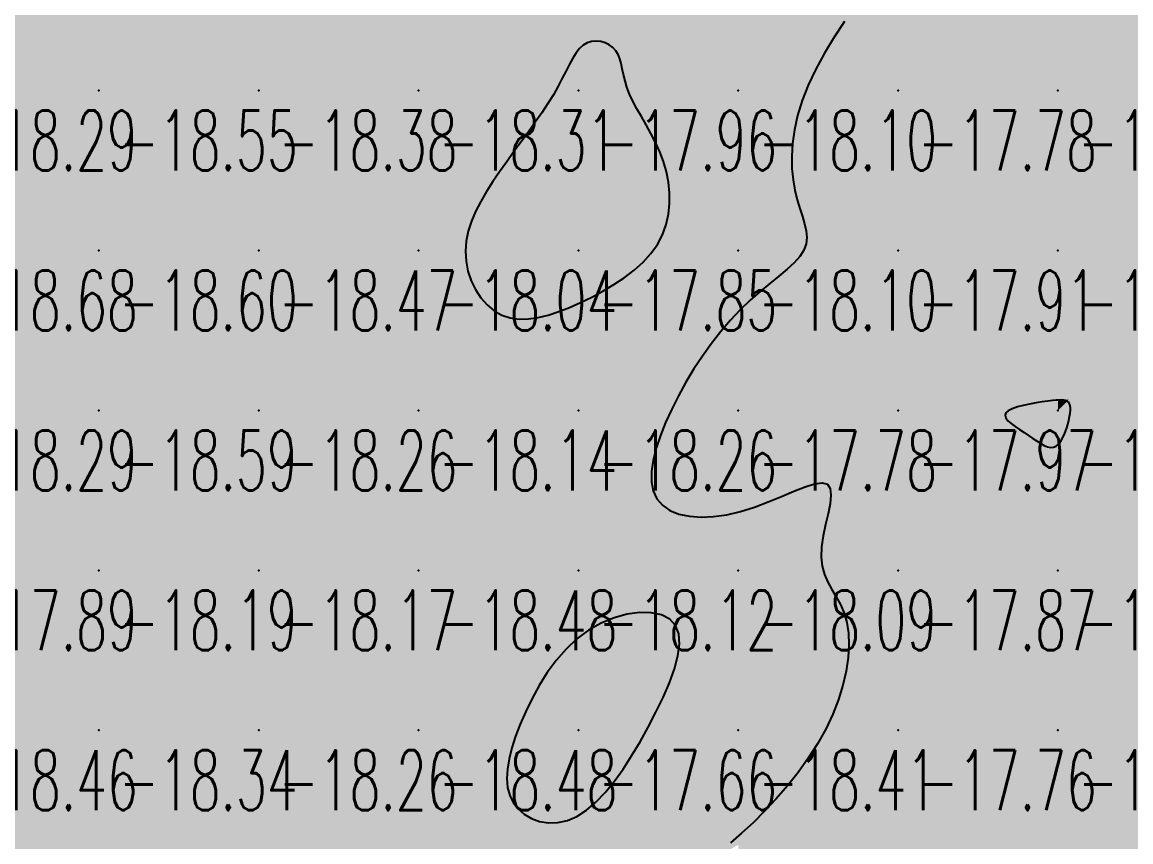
# Model space of a CAD drawing. Header units: millimetres. Extents: x 88261 to 90953, y 390274 to 392322.
# Drawn here: x 89235.5 to 89304.8, y 391890.3 to 391941.5 of the extents above; entities that cross this region are included whole.
import ezdxf
from ezdxf.enums import TextEntityAlignment as Align

# ---------------------------------------------------------------- set-up
doc = ezdxf.new("R2010")
doc.units = ezdxf.units.MM
doc.header["$LTSCALE"] = 25
for name, color, linetype in [('CN_03_00', 7, 'Continuous'), ('COTEAlt', 7, 'Continuous'), ('TN_COLORIAGE', 7, 'Continuous')]:
    doc.layers.add(name, color=color, linetype=linetype)
doc.styles.add('Simplex 1.0', font='Simplex.shx', dxfattribs={"width": 0.99, "height": 2.5})
doc.styles.get("Standard").update_dxf_attribs({"font": 'times.ttf'})

# ---------------------------------------------------------------- blocks, each defined once
blk = doc.blocks.new('COTE')
at = {"color": 0}
blk.add_point((0, 0), dxfattribs=at)
at = {"layer": 'COTEAlt'}
blk.add_attdef('ALT', text='', height=3.75, dxfattribs=at).set_placement((1.25, -1.25), align=Align.TOP_LEFT)

msp = doc.modelspace()

# ---------------------------------------------------------------- linework, layer by layer
at = {"layer": 'CN_03_00', "elevation": -18, "flags": 128}
msp.add_lwpolyline([(89286.892, 391941.547), (89286.256, 391940.573), (89285.648, 391939.573), (89285.094, 391938.567), (89284.619, 391937.573), (89284.241, 391936.608), (89283.958, 391935.677), (89283.762, 391934.784), (89283.644, 391933.933), (89283.596, 391933.126), (89283.609, 391932.367), (89283.676, 391931.659), (89283.788, 391931.006), (89283.934, 391930.408), (89284.098, 391929.862), (89284.259, 391929.359), (89284.399, 391928.893), (89284.497, 391928.457), (89284.536, 391928.043), (89284.494, 391927.645), (89284.353, 391927.255), (89284.1, 391926.866), (89283.744, 391926.471), (89283.302, 391926.062), (89282.791, 391925.632), (89282.226, 391925.171), (89281.624, 391924.673), (89281.001, 391924.13), (89280.374, 391923.534), (89279.756, 391922.881), (89279.154, 391922.174), (89278.571, 391921.424), (89278.011, 391920.639), (89277.479, 391919.827), (89276.979, 391918.997), (89276.513, 391918.156), (89276.086, 391917.314), (89275.704, 391916.48), (89275.375, 391915.663), (89275.111, 391914.874), (89274.924, 391914.123), (89274.823, 391913.42), (89274.819, 391912.777), (89274.925, 391912.203), (89275.15, 391911.709), (89275.502, 391911.304), (89275.969, 391910.988), (89276.539, 391910.76), (89277.195, 391910.62), (89277.923, 391910.566), (89278.709, 391910.598), (89279.538, 391910.715), (89280.395, 391910.915), (89281.265, 391911.192), (89282.126, 391911.519), (89282.955, 391911.86), (89283.73, 391912.184), (89284.428, 391912.455), (89285.027, 391912.641), (89285.503, 391912.707), (89285.834, 391912.62), (89286.007, 391912.358), (89286.048, 391911.942), (89285.989, 391911.405), (89285.867, 391910.781), (89285.715, 391910.102), (89285.568, 391909.402), (89285.46, 391908.714), (89285.427, 391908.07), (89285.492, 391907.496), (89285.643, 391906.98), (89285.856, 391906.501), (89286.108, 391906.041), (89286.376, 391905.579), (89286.637, 391905.095), (89286.867, 391904.569), (89287.045, 391903.981), (89287.149, 391903.317), (89287.176, 391902.583), (89287.127, 391901.789), (89287, 391900.946), (89286.797, 391900.067), (89286.515, 391899.161), (89286.156, 391898.24), (89285.719, 391897.315), (89285.207, 391896.396), (89284.628, 391895.493), (89283.996, 391894.611), (89283.323, 391893.759), (89282.62, 391892.944), (89281.9, 391892.175), (89281.176, 391891.457), (89280.46, 391890.8), (89279.762, 391890.206)], dxfattribs=at)
for points in [[(89275.513, 391928.219), (89275.741, 391928.851), (89275.887, 391929.503), (89275.954, 391930.167), (89275.95, 391930.836), (89275.881, 391931.501), (89275.752, 391932.157), (89275.568, 391932.793), (89275.339, 391933.405), (89275.073, 391933.992), (89274.786, 391934.554), (89274.488, 391935.093), (89274.193, 391935.607), (89273.913, 391936.1), (89273.661, 391936.57), (89273.45, 391937.018), (89273.288, 391937.446), (89273.166, 391937.852), (89273.073, 391938.233), (89272.995, 391938.589), (89272.919, 391938.918), (89272.834, 391939.218), (89272.726, 391939.487), (89272.583, 391939.725), (89272.397, 391939.929), (89272.171, 391940.095), (89271.917, 391940.219), (89271.644, 391940.298), (89271.36, 391940.327), (89271.076, 391940.301), (89270.801, 391940.218), (89270.544, 391940.073), (89270.312, 391939.863), (89270.098, 391939.592), (89269.893, 391939.265), (89269.688, 391938.888), (89269.474, 391938.465), (89269.241, 391938.002), (89268.98, 391937.505), (89268.682, 391936.977), (89268.341, 391936.424), (89267.961, 391935.85), (89267.55, 391935.259), (89267.117, 391934.654), (89266.67, 391934.038), (89266.216, 391933.415), (89265.764, 391932.789), (89265.321, 391932.163), (89264.896, 391931.539), (89264.497, 391930.919), (89264.134, 391930.299), (89263.816, 391929.681), (89263.552, 391929.062), (89263.352, 391928.441), (89263.223, 391927.818), (89263.175, 391927.191), (89263.216, 391926.563), (89263.34, 391925.943), (89263.541, 391925.347), (89263.811, 391924.787), (89264.146, 391924.278), (89264.536, 391923.834), (89264.976, 391923.467), (89265.46, 391923.193), (89265.98, 391923.02), (89266.533, 391922.944), (89267.116, 391922.955), (89267.726, 391923.043), (89268.361, 391923.2), (89269.017, 391923.416), (89269.691, 391923.682), (89270.38, 391923.988), (89271.08, 391924.327), (89271.779, 391924.698), (89272.463, 391925.101), (89273.119, 391925.536), (89273.734, 391926.005), (89274.294, 391926.507), (89274.785, 391927.043), (89275.195, 391927.614), (89275.513, 391928.219)], [(89301.011, 391917.069), (89301.027, 391917.245), (89301.028, 391917.392), (89301.014, 391917.513), (89300.988, 391917.612), (89300.951, 391917.69), (89300.904, 391917.752), (89300.85, 391917.801), (89300.788, 391917.839), (89300.712, 391917.867), (89300.617, 391917.884), (89300.496, 391917.891), (89300.341, 391917.887), (89300.147, 391917.873), (89299.907, 391917.848), (89299.613, 391917.811), (89299.265, 391917.764), (89298.879, 391917.705), (89298.477, 391917.634), (89298.08, 391917.55), (89297.711, 391917.454), (89297.392, 391917.344), (89297.143, 391917.221), (89296.988, 391917.083), (89296.94, 391916.931), (89296.991, 391916.767), (89297.123, 391916.593), (89297.319, 391916.411), (89297.563, 391916.225), (89297.838, 391916.036), (89298.128, 391915.848), (89298.415, 391915.662), (89298.686, 391915.481), (89298.938, 391915.314), (89299.174, 391915.166), (89299.394, 391915.047), (89299.598, 391914.963), (89299.789, 391914.923), (89299.966, 391914.934), (89300.132, 391915.004), (89300.286, 391915.137), (89300.428, 391915.324), (89300.558, 391915.552), (89300.673, 391915.808), (89300.774, 391916.08), (89300.859, 391916.354), (89300.928, 391916.619), (89300.979, 391916.86), (89301.011, 391917.069)], [(89266.471, 391892.321), (89266.858, 391891.986), (89267.313, 391891.724), (89267.823, 391891.544), (89268.375, 391891.457), (89268.957, 391891.473), (89269.556, 391891.602), (89270.16, 391891.854), (89270.757, 391892.236), (89271.345, 391892.737), (89271.922, 391893.342), (89272.488, 391894.038), (89273.04, 391894.809), (89273.579, 391895.642), (89274.102, 391896.522), (89274.61, 391897.435), (89275.096, 391898.365), (89275.546, 391899.295), (89275.937, 391900.205), (89276.251, 391901.076), (89276.467, 391901.889), (89276.565, 391902.626), (89276.525, 391903.266), (89276.327, 391903.792), (89275.959, 391904.188), (89275.442, 391904.453), (89274.806, 391904.592), (89274.08, 391904.606), (89273.295, 391904.501), (89272.481, 391904.279), (89271.665, 391903.944), (89270.88, 391903.499), (89270.148, 391902.95), (89269.475, 391902.312), (89268.859, 391901.604), (89268.299, 391900.843), (89267.795, 391900.046), (89267.346, 391899.233), (89266.95, 391898.42), (89266.606, 391897.625), (89266.315, 391896.864), (89266.082, 391896.141), (89265.91, 391895.459), (89265.806, 391894.818), (89265.774, 391894.222), (89265.819, 391893.672), (89265.948, 391893.17), (89266.164, 391892.719), (89266.471, 391892.321)]]:
    msp.add_lwpolyline(points, close=True, dxfattribs=at)
at = {"layer": 'TN_COLORIAGE', "color": 203}
for points in [[(89230.249, 391937.239, -18.422), (89240.249, 391937.239, -18.422), (89240.249, 391947.239, -18.422)], [(89230.249, 391947.239, -18.422), (89230.249, 391937.239, -18.422), (89240.249, 391947.239, -18.422)], [(89240.249, 391937.239, -18.364), (89250.249, 391937.239, -18.364), (89250.249, 391947.239, -18.364)], [(89240.249, 391947.239, -18.364), (89240.249, 391937.239, -18.364), (89250.249, 391947.239, -18.364)], [(89250.249, 391937.239, -18.254), (89260.249, 391937.239, -18.254), (89260.249, 391947.239, -18.254)], [(89250.249, 391947.239, -18.254), (89250.249, 391937.239, -18.254), (89260.249, 391947.239, -18.254)], [(89260.249, 391947.239, -18.068), (89260.249, 391937.239, -18.068), (89270.249, 391947.239, -18.068)], [(89260.249, 391937.239, -18), (89269.178, 391937.239, -18), (89270.249, 391947.239, -18), (89270.249, 391940.779, -18)], [(89280.249, 391947.239, -18), (89273.092, 391940.083, -18), (89270.249, 391947.239, -18), (89270.249, 391940.779, -18)], [(89280.249, 391937.239, -18), (89272.882, 391937.239, -18), (89280.249, 391947.239, -18), (89273.092, 391940.083, -18)], [(89280.249, 391947.239, -18.028), (89280.249, 391937.239, -18.028), (89290.249, 391947.239, -18.028)], [(89280.249, 391937.239, -18), (89283.516, 391937.239, -18), (89290.249, 391947.239, -18), (89290.249, 391946.093, -18)], [(89230.249, 391927.239, -18.55), (89240.249, 391927.239, -18.55), (89240.249, 391937.239, -18.55)], [(89230.249, 391937.239, -18.55), (89230.249, 391927.239, -18.55), (89240.249, 391937.239, -18.55)], [(89240.249, 391927.239, -18.383), (89250.249, 391927.239, -18.383), (89250.249, 391937.239, -18.383)], [(89240.249, 391937.239, -18.383), (89240.249, 391927.239, -18.383), (89250.249, 391937.239, -18.383)], [(89250.249, 391927.239, -18.312), (89260.249, 391927.239, -18.312), (89260.249, 391937.239, -18.312)], [(89250.249, 391937.239, -18.312), (89250.249, 391927.239, -18.312), (89260.249, 391937.239, -18.312)], [(89260.249, 391937.239, -18), (89269.178, 391937.239, -18), (89260.249, 391927.239, -18), (89265.134, 391932.124, -18)], [(89276.08, 391933.07, -18.105), (89272.882, 391937.239, -18.105), (89280.249, 391937.239, -18.105)], [(89280.249, 391937.239, -18), (89276.08, 391933.07, -18), (89280.249, 391927.239, -18), (89276.21, 391927.239, -18)], [(89280.249, 391937.239, -18), (89283.516, 391937.239, -18), (89280.249, 391927.239, -18), (89283.398, 391930.389, -18)], [(89262.211, 391927.239, -18.036), (89265.134, 391932.124, -18.036), (89260.249, 391927.239, -18.036)], [(89283.398, 391930.389, -18.099), (89285.618, 391927.239, -18.099), (89280.249, 391927.239, -18.099)], [(89230.249, 391927.239, -18.599), (89230.249, 391917.239, -18.599), (89240.249, 391927.239, -18.599)], [(89230.249, 391917.239, -18.599), (89240.249, 391917.239, -18.599), (89240.249, 391927.239, -18.599)], [(89240.249, 391917.239, -18.474), (89250.249, 391917.239, -18.474), (89250.249, 391927.239, -18.474)], [(89240.249, 391927.239, -18.474), (89240.249, 391917.239, -18.474), (89250.249, 391927.239, -18.474)], [(89250.249, 391927.239, -18.036), (89250.249, 391917.239, -18.036), (89260.249, 391927.239, -18.036)], [(89250.249, 391917.239, -18.036), (89260.249, 391917.239, -18.036), (89260.249, 391927.239, -18.036)], [(89260.249, 391917.239, -18), (89265.074, 391922.065, -18), (89260.249, 391927.239, -18), (89262.211, 391927.239, -18)], [(89270.249, 391917.239, -18), (89275.629, 391917.239, -18), (89280.249, 391927.239, -18), (89280.249, 391924.182, -18)], [(89270.249, 391917.239, -18), (89270.249, 391923.656, -18), (89280.249, 391927.239, -18), (89276.21, 391927.239, -18)], [(89280.249, 391924.182, -18.099), (89285.618, 391927.239, -18.099), (89280.249, 391927.239, -18.099)], [(89270.249, 391917.239, -18), (89270.249, 391923.656, -18), (89260.249, 391917.239, -18), (89265.074, 391922.065, -18)], [(89300.249, 391917.93, -18.025), (89295.765, 391917.239, -18.025), (89300.249, 391917.239, -18.025)], [(89300.919, 391917.909, -18.025), (89300.249, 391917.93, -18.025), (89300.249, 391917.239, -18.025)], [(89300.919, 391917.909, -18.025), (89301.176, 391917.239, -18.025), (89300.249, 391917.239, -18.025)], [(89240.249, 391917.239, -18), (89231.854, 391908.845, -18), (89230.249, 391917.239, -18), (89230.249, 391910.063, -18)], [(89240.249, 391917.239, -18), (89231.854, 391908.845, -18), (89240.249, 391907.239, -18), (89233.991, 391907.239, -18)], [(89240.249, 391917.239, -18.256), (89240.249, 391907.239, -18.256), (89250.249, 391917.239, -18.256)], [(89240.249, 391907.239, -18.256), (89250.249, 391907.239, -18.256), (89250.249, 391917.239, -18.256)], [(89250.249, 391907.239, -18.136), (89260.249, 391907.239, -18.136), (89260.249, 391917.239, -18.136)], [(89250.249, 391917.239, -18.136), (89250.249, 391907.239, -18.136), (89260.249, 391917.239, -18.136)], [(89260.249, 391907.239, -18.262), (89270.249, 391907.239, -18.262), (89270.249, 391917.239, -18.262)], [(89260.249, 391917.239, -18.262), (89260.249, 391907.239, -18.262), (89270.249, 391917.239, -18.262)], [(89270.249, 391917.239, -18), (89275.629, 391917.239, -18), (89270.249, 391907.239, -18), (89273.756, 391910.746, -18)], [(89298.619, 391915.609, -18.025), (89295.765, 391917.239, -18.025), (89300.249, 391917.239, -18.025)], [(89298.619, 391915.609, -18.025), (89300.249, 391914.294, -18.025), (89300.249, 391917.239, -18.025)], [(89301.176, 391917.239, -18.025), (89300.249, 391914.294, -18.025), (89300.249, 391917.239, -18.025)], [(89280.249, 391910.033, -18.087), (89287.622, 391914.612, -18.087), (89280.249, 391907.239, -18.087)], [(89284.269, 391907.239, -18.087), (89287.622, 391914.612, -18.087), (89280.249, 391907.239, -18.087)], [(89270.249, 391907.239, -18), (89273.756, 391910.746, -18), (89280.249, 391907.239, -18), (89280.249, 391910.033, -18)], [(89230.249, 391897.239, -18), (89230.249, 391905.258, -18), (89240.249, 391907.239, -18), (89233.991, 391907.239, -18)], [(89230.249, 391897.239, -18.189), (89240.249, 391897.239, -18.189), (89240.249, 391907.239, -18.189)], [(89240.249, 391907.239, -18.172), (89240.249, 391897.239, -18.172), (89250.249, 391907.239, -18.172)], [(89240.249, 391897.239, -18.172), (89250.249, 391897.239, -18.172), (89250.249, 391907.239, -18.172)], [(89250.249, 391897.239, -18.476), (89260.249, 391897.239, -18.476), (89260.249, 391907.239, -18.476)], [(89250.249, 391907.239, -18.476), (89250.249, 391897.239, -18.476), (89260.249, 391907.239, -18.476)], [(89260.249, 391897.239, -18), (89266.054, 391897.239, -18), (89270.249, 391907.239, -18), (89270.249, 391904.633, -18)], [(89260.249, 391907.239, -18.121), (89260.249, 391897.239, -18.121), (89270.249, 391907.239, -18.121)], [(89270.249, 391907.239, -18), (89270.249, 391904.633, -18), (89280.249, 391907.239, -18), (89278.23, 391905.22, -18)], [(89280.249, 391897.239, -18), (89274.795, 391897.239, -18), (89280.249, 391907.239, -18), (89278.23, 391905.22, -18)], [(89280.249, 391897.239, -18), (89287.862, 391904.852, -18), (89280.249, 391907.239, -18), (89284.269, 391907.239, -18)], [(89286.552, 391897.239, -18.413), (89287.862, 391904.852, -18.413), (89280.249, 391897.239, -18.413)], [(89230.249, 391897.239, -18.345), (89230.249, 391887.239, -18.345), (89240.249, 391897.239, -18.345)], [(89230.249, 391887.239, -18.345), (89240.249, 391887.239, -18.345), (89240.249, 391897.239, -18.345)], [(89240.249, 391887.239, -18.257), (89250.249, 391887.239, -18.257), (89250.249, 391897.239, -18.257)], [(89240.249, 391897.239, -18.257), (89240.249, 391887.239, -18.257), (89250.249, 391897.239, -18.257)], [(89250.249, 391887.239, -18.477), (89260.249, 391887.239, -18.477), (89260.249, 391897.239, -18.477)], [(89250.249, 391897.239, -18.477), (89250.249, 391887.239, -18.477), (89260.249, 391897.239, -18.477)], [(89260.249, 391897.239, -18), (89266.054, 391897.239, -18), (89260.249, 391887.239, -18), (89265.17, 391892.161, -18)], [(89280.249, 391897.239, -18), (89274.795, 391897.239, -18), (89270.249, 391887.239, -18), (89270.249, 391890.431, -18)], [(89280.249, 391897.239, -18), (89280.249, 391890.08, -18), (89270.249, 391887.239, -18), (89275.211, 391887.239, -18)], [(89286.552, 391897.239, -18.413), (89280.249, 391890.08, -18.413), (89280.249, 391897.239, -18.413)], [(89260.249, 391887.239, -18), (89265.17, 391892.161, -18), (89270.249, 391887.239, -18), (89270.249, 391890.431, -18)]]:
    msp.add_solid(points, dxfattribs=at)
at = {"layer": 'TN_COLORIAGE', "color": 193}
for points in [[(89290.249, 391937.239, -17.546), (89300.249, 391937.239, -17.546), (89300.249, 391947.239, -17.546)], [(89290.249, 391946.093, -17.546), (89290.828, 391947.239, -17.546), (89290.249, 391937.239, -17.546), (89300.249, 391947.239, -17.546)], [(89300.249, 391937.239, -17.423), (89310.249, 391937.239, -17.423), (89310.249, 391947.239, -17.423)], [(89300.249, 391947.239, -17.423), (89300.249, 391937.239, -17.423), (89310.249, 391947.239, -17.423)], [(89290.249, 391946.093, -17.785), (89283.516, 391937.239, -17.785), (89290.249, 391937.239, -17.785)], [(89270.249, 391940.779, -17.963), (89269.178, 391937.239, -17.963), (89270.249, 391937.239, -17.963)], [(89270.249, 391940.779, -17.963), (89273.092, 391940.083, -17.963), (89270.249, 391937.239, -17.963)], [(89273.092, 391940.083, -17.963), (89272.882, 391937.239, -17.963), (89270.249, 391937.239, -17.963)], [(89265.134, 391932.124, -17.854), (89262.211, 391927.239, -17.854), (89270.249, 391937.239, -17.854), (89270.249, 391927.239, -17.854)], [(89265.134, 391932.124, -17.963), (89269.178, 391937.239, -17.963), (89270.249, 391937.239, -17.963)], [(89272.882, 391937.239, -17.854), (89276.08, 391933.07, -17.854), (89270.249, 391937.239, -17.854), (89270.249, 391927.239, -17.854)], [(89283.398, 391930.389, -17.785), (89283.516, 391937.239, -17.785), (89290.249, 391937.239, -17.785)], [(89285.618, 391927.239, -17.785), (89283.398, 391930.389, -17.785), (89290.249, 391927.239, -17.785), (89290.249, 391937.239, -17.785)], [(89290.249, 391927.239, -17.524), (89300.249, 391927.239, -17.524), (89300.249, 391937.239, -17.524)], [(89290.249, 391937.239, -17.524), (89290.249, 391927.239, -17.524), (89300.249, 391937.239, -17.524)], [(89300.249, 391937.239, -17.649), (89300.249, 391927.239, -17.649), (89310.249, 391937.239, -17.649)], [(89300.249, 391927.239, -17.649), (89310.249, 391927.239, -17.649), (89310.249, 391937.239, -17.649)], [(89276.21, 391927.239, -17.854), (89276.08, 391933.07, -17.854), (89270.249, 391927.239, -17.854)], [(89262.211, 391927.239, -17.854), (89265.074, 391922.065, -17.854), (89270.249, 391927.239, -17.854)], [(89265.074, 391922.065, -17.854), (89270.249, 391923.656, -17.854), (89270.249, 391927.239, -17.854)], [(89276.21, 391927.239, -17.854), (89270.249, 391923.656, -17.854), (89270.249, 391927.239, -17.854)], [(89285.618, 391927.239, -17.775), (89280.249, 391924.182, -17.775), (89290.249, 391927.239, -17.775), (89280.249, 391917.239, -17.775)], [(89280.249, 391917.239, -17.915), (89290.249, 391917.239, -17.915), (89290.249, 391927.239, -17.915)], [(89295.765, 391917.239, -17.66), (89300.249, 391917.93, -17.66), (89290.249, 391917.239, -17.66), (89300.249, 391927.239, -17.66)], [(89290.249, 391927.239, -17.66), (89290.249, 391917.239, -17.66), (89300.249, 391927.239, -17.66)], [(89300.249, 391917.93, -17.648), (89300.919, 391917.909, -17.648), (89300.249, 391927.239, -17.648), (89310.249, 391927.239, -17.648)], [(89301.176, 391917.239, -17.648), (89300.919, 391917.909, -17.648), (89310.249, 391917.239, -17.648), (89310.249, 391927.239, -17.648)], [(89280.249, 391924.182, -17.775), (89275.629, 391917.239, -17.775), (89280.249, 391917.239, -17.775)], [(89273.756, 391910.746, -17.775), (89275.629, 391917.239, -17.775), (89280.249, 391917.239, -17.775)], [(89280.249, 391910.033, -17.775), (89273.756, 391910.746, -17.775), (89280.249, 391917.239, -17.775)], [(89287.622, 391914.612, -17.775), (89280.249, 391910.033, -17.775), (89290.249, 391917.239, -17.775), (89280.249, 391917.239, -17.775)], [(89287.622, 391914.612, -17.87), (89284.269, 391907.239, -17.87), (89290.249, 391917.239, -17.87), (89290.249, 391907.239, -17.87)], [(89295.765, 391917.239, -17.87), (89298.619, 391915.609, -17.87), (89290.249, 391917.239, -17.87), (89290.249, 391907.239, -17.87)], [(89300.249, 391907.239, -17.753), (89310.249, 391907.239, -17.753), (89310.249, 391917.239, -17.753)], [(89300.249, 391914.294, -17.753), (89301.176, 391917.239, -17.753), (89300.249, 391907.239, -17.753), (89310.249, 391917.239, -17.753)], [(89300.249, 391914.294, -17.87), (89298.619, 391915.609, -17.87), (89300.249, 391907.239, -17.87), (89290.249, 391907.239, -17.87)], [(89284.269, 391907.239, -17.87), (89287.862, 391904.852, -17.87), (89290.249, 391907.239, -17.87)], [(89287.862, 391904.852, -17.757), (89286.552, 391897.239, -17.757), (89290.249, 391907.239, -17.757), (89290.249, 391897.239, -17.757)], [(89290.249, 391897.239, -17.94), (89300.249, 391897.239, -17.94), (89300.249, 391907.239, -17.94)], [(89290.249, 391907.239, -17.94), (89290.249, 391897.239, -17.94), (89300.249, 391907.239, -17.94)], [(89300.249, 391907.239, -17.812), (89300.249, 391897.239, -17.812), (89310.249, 391907.239, -17.812)], [(89300.249, 391897.239, -17.812), (89310.249, 391897.239, -17.812), (89310.249, 391907.239, -17.812)], [(89278.23, 391905.22, -17.655), (89270.249, 391904.633, -17.655), (89270.249, 391897.239, -17.655)], [(89278.23, 391905.22, -17.655), (89274.795, 391897.239, -17.655), (89270.249, 391897.239, -17.655)], [(89270.249, 391904.633, -17.655), (89266.054, 391897.239, -17.655), (89270.249, 391897.239, -17.655)], [(89265.17, 391892.161, -17.655), (89266.054, 391897.239, -17.655), (89270.249, 391897.239, -17.655)], [(89270.249, 391890.431, -17.655), (89265.17, 391892.161, -17.655), (89270.249, 391897.239, -17.655)], [(89270.249, 391890.431, -17.655), (89274.795, 391897.239, -17.655), (89270.249, 391897.239, -17.655)], [(89280.249, 391890.08, -17.757), (89286.552, 391897.239, -17.757), (89280.249, 391887.239, -17.757), (89290.249, 391897.239, -17.757)], [(89280.249, 391887.239, -17.757), (89290.249, 391887.239, -17.757), (89290.249, 391897.239, -17.757)], [(89290.249, 391887.239, -17.663), (89300.249, 391887.239, -17.663), (89300.249, 391897.239, -17.663)], [(89290.249, 391897.239, -17.663), (89290.249, 391887.239, -17.663), (89300.249, 391897.239, -17.663)], [(89300.249, 391887.239, -17.648), (89310.249, 391887.239, -17.648), (89310.249, 391897.239, -17.648)], [(89300.249, 391897.239, -17.648), (89300.249, 391887.239, -17.648), (89310.249, 391897.239, -17.648)]]:
    msp.add_solid(points, dxfattribs=at)

# ---------------------------------------------------------------- block references
at = {"layer": 'COTEAlt'}
ref = msp.add_blockref('COTE', (89230.249, 391937.239), dxfattribs=at)
ref.add_attrib('ALT', '-18.29', dxfattribs={"height": 3.75, "style": 'Simplex 1.0', "width": 0.6}).set_placement((89231.499, 391935.989), align=Align.TOP_LEFT)
ref = msp.add_blockref('COTE', (89240.249, 391937.239), dxfattribs=at)
ref.add_attrib('ALT', '-18.55', dxfattribs={"height": 3.75, "style": 'Simplex 1.0', "width": 0.6}).set_placement((89241.499, 391935.989), align=Align.TOP_LEFT)
ref = msp.add_blockref('COTE', (89250.249, 391937.239), dxfattribs=at)
ref.add_attrib('ALT', '-18.38', dxfattribs={"height": 3.75, "style": 'Simplex 1.0', "width": 0.6}).set_placement((89251.499, 391935.989), align=Align.TOP_LEFT)
ref = msp.add_blockref('COTE', (89260.249, 391937.239), dxfattribs=at)
ref.add_attrib('ALT', '-18.31', dxfattribs={"height": 3.75, "style": 'Simplex 1.0', "width": 0.6}).set_placement((89261.499, 391935.989), align=Align.TOP_LEFT)
ref = msp.add_blockref('COTE', (89270.249, 391937.239), dxfattribs=at)
ref.add_attrib('ALT', '-17.96', dxfattribs={"height": 3.75, "style": 'Simplex 1.0', "width": 0.6}).set_placement((89271.499, 391935.989), align=Align.TOP_LEFT)
ref = msp.add_blockref('COTE', (89280.249, 391937.239), dxfattribs=at)
ref.add_attrib('ALT', '-18.10', dxfattribs={"height": 3.75, "style": 'Simplex 1.0', "width": 0.6}).set_placement((89281.499, 391935.989), align=Align.TOP_LEFT)
ref = msp.add_blockref('COTE', (89290.249, 391937.239), dxfattribs=at)
ref.add_attrib('ALT', '-17.78', dxfattribs={"height": 3.75, "style": 'Simplex 1.0', "width": 0.6}).set_placement((89291.499, 391935.989), align=Align.TOP_LEFT)
ref = msp.add_blockref('COTE', (89300.249, 391937.239), dxfattribs=at)
ref.add_attrib('ALT', '-17.52', dxfattribs={"height": 3.75, "style": 'Simplex 1.0', "width": 0.6}).set_placement((89301.499, 391935.989), align=Align.TOP_LEFT)
ref = msp.add_blockref('COTE', (89230.249, 391927.239), dxfattribs=at)
ref.add_attrib('ALT', '-18.68', dxfattribs={"height": 3.75, "style": 'Simplex 1.0', "width": 0.6}).set_placement((89231.499, 391925.989), align=Align.TOP_LEFT)
ref = msp.add_blockref('COTE', (89240.249, 391927.239), dxfattribs=at)
ref.add_attrib('ALT', '-18.60', dxfattribs={"height": 3.75, "style": 'Simplex 1.0', "width": 0.6}).set_placement((89241.499, 391925.989), align=Align.TOP_LEFT)
ref = msp.add_blockref('COTE', (89250.249, 391927.239), dxfattribs=at)
ref.add_attrib('ALT', '-18.47', dxfattribs={"height": 3.75, "style": 'Simplex 1.0', "width": 0.6}).set_placement((89251.499, 391925.989), align=Align.TOP_LEFT)
ref = msp.add_blockref('COTE', (89260.249, 391927.239), dxfattribs=at)
ref.add_attrib('ALT', '-18.04', dxfattribs={"height": 3.75, "style": 'Simplex 1.0', "width": 0.6}).set_placement((89261.499, 391925.989), align=Align.TOP_LEFT)
ref = msp.add_blockref('COTE', (89270.249, 391927.239), dxfattribs=at)
ref.add_attrib('ALT', '-17.85', dxfattribs={"height": 3.75, "style": 'Simplex 1.0', "width": 0.6}).set_placement((89271.499, 391925.989), align=Align.TOP_LEFT)
ref = msp.add_blockref('COTE', (89280.249, 391927.239), dxfattribs=at)
ref.add_attrib('ALT', '-18.10', dxfattribs={"height": 3.75, "style": 'Simplex 1.0', "width": 0.6}).set_placement((89281.499, 391925.989), align=Align.TOP_LEFT)
ref = msp.add_blockref('COTE', (89290.249, 391927.239), dxfattribs=at)
ref.add_attrib('ALT', '-17.91', dxfattribs={"height": 3.75, "style": 'Simplex 1.0', "width": 0.6}).set_placement((89291.499, 391925.989), align=Align.TOP_LEFT)
ref = msp.add_blockref('COTE', (89300.249, 391927.239), dxfattribs=at)
ref.add_attrib('ALT', '-17.66', dxfattribs={"height": 3.75, "style": 'Simplex 1.0', "width": 0.6}).set_placement((89301.499, 391925.989), align=Align.TOP_LEFT)
ref = msp.add_blockref('COTE', (89230.249, 391917.239), dxfattribs=at)
ref.add_attrib('ALT', '-18.29', dxfattribs={"height": 3.75, "style": 'Simplex 1.0', "width": 0.6}).set_placement((89231.499, 391915.989), align=Align.TOP_LEFT)
ref = msp.add_blockref('COTE', (89240.249, 391917.239), dxfattribs=at)
ref.add_attrib('ALT', '-18.59', dxfattribs={"height": 3.75, "style": 'Simplex 1.0', "width": 0.6}).set_placement((89241.499, 391915.989), align=Align.TOP_LEFT)
ref = msp.add_blockref('COTE', (89250.249, 391917.239), dxfattribs=at)
ref.add_attrib('ALT', '-18.26', dxfattribs={"height": 3.75, "style": 'Simplex 1.0', "width": 0.6}).set_placement((89251.499, 391915.989), align=Align.TOP_LEFT)
ref = msp.add_blockref('COTE', (89260.249, 391917.239), dxfattribs=at)
ref.add_attrib('ALT', '-18.14', dxfattribs={"height": 3.75, "style": 'Simplex 1.0', "width": 0.6}).set_placement((89261.499, 391915.989), align=Align.TOP_LEFT)
ref = msp.add_blockref('COTE', (89270.249, 391917.239), dxfattribs=at)
ref.add_attrib('ALT', '-18.26', dxfattribs={"height": 3.75, "style": 'Simplex 1.0', "width": 0.6}).set_placement((89271.499, 391915.989), align=Align.TOP_LEFT)
ref = msp.add_blockref('COTE', (89280.249, 391917.239), dxfattribs=at)
ref.add_attrib('ALT', '-17.78', dxfattribs={"height": 3.75, "style": 'Simplex 1.0', "width": 0.6}).set_placement((89281.499, 391915.989), align=Align.TOP_LEFT)
ref = msp.add_blockref('COTE', (89290.249, 391917.239), dxfattribs=at)
ref.add_attrib('ALT', '-17.97', dxfattribs={"height": 3.75, "style": 'Simplex 1.0', "width": 0.6}).set_placement((89291.499, 391915.989), align=Align.TOP_LEFT)
ref = msp.add_blockref('COTE', (89300.249, 391917.239), dxfattribs=at)
ref.add_attrib('ALT', '-18.03', dxfattribs={"height": 3.75, "style": 'Simplex 1.0', "width": 0.6}).set_placement((89301.499, 391915.989), align=Align.TOP_LEFT)
ref = msp.add_blockref('COTE', (89230.249, 391907.239), dxfattribs=at)
ref.add_attrib('ALT', '-17.89', dxfattribs={"height": 3.75, "style": 'Simplex 1.0', "width": 0.6}).set_placement((89231.499, 391905.989), align=Align.TOP_LEFT)
ref = msp.add_blockref('COTE', (89240.249, 391907.239), dxfattribs=at)
ref.add_attrib('ALT', '-18.19', dxfattribs={"height": 3.75, "style": 'Simplex 1.0', "width": 0.6}).set_placement((89241.499, 391905.989), align=Align.TOP_LEFT)
ref = msp.add_blockref('COTE', (89250.249, 391907.239), dxfattribs=at)
ref.add_attrib('ALT', '-18.17', dxfattribs={"height": 3.75, "style": 'Simplex 1.0', "width": 0.6}).set_placement((89251.499, 391905.989), align=Align.TOP_LEFT)
ref = msp.add_blockref('COTE', (89260.249, 391907.239), dxfattribs=at)
ref.add_attrib('ALT', '-18.48', dxfattribs={"height": 3.75, "style": 'Simplex 1.0', "width": 0.6}).set_placement((89261.499, 391905.989), align=Align.TOP_LEFT)
ref = msp.add_blockref('COTE', (89270.249, 391907.239), dxfattribs=at)
ref.add_attrib('ALT', '-18.12', dxfattribs={"height": 3.75, "style": 'Simplex 1.0', "width": 0.6}).set_placement((89271.499, 391905.989), align=Align.TOP_LEFT)
ref = msp.add_blockref('COTE', (89280.249, 391907.239), dxfattribs=at)
ref.add_attrib('ALT', '-18.09', dxfattribs={"height": 3.75, "style": 'Simplex 1.0', "width": 0.6}).set_placement((89281.499, 391905.989), align=Align.TOP_LEFT)
ref = msp.add_blockref('COTE', (89290.249, 391907.239), dxfattribs=at)
ref.add_attrib('ALT', '-17.87', dxfattribs={"height": 3.75, "style": 'Simplex 1.0', "width": 0.6}).set_placement((89291.499, 391905.989), align=Align.TOP_LEFT)
ref = msp.add_blockref('COTE', (89300.249, 391907.239), dxfattribs=at)
ref.add_attrib('ALT', '-17.94', dxfattribs={"height": 3.75, "style": 'Simplex 1.0', "width": 0.6}).set_placement((89301.499, 391905.989), align=Align.TOP_LEFT)
ref = msp.add_blockref('COTE', (89230.249, 391897.239), dxfattribs=at)
ref.add_attrib('ALT', '-18.46', dxfattribs={"height": 3.75, "style": 'Simplex 1.0', "width": 0.6}).set_placement((89231.499, 391895.989), align=Align.TOP_LEFT)
ref = msp.add_blockref('COTE', (89240.249, 391897.239), dxfattribs=at)
ref.add_attrib('ALT', '-18.34', dxfattribs={"height": 3.75, "style": 'Simplex 1.0', "width": 0.6}).set_placement((89241.499, 391895.989), align=Align.TOP_LEFT)
ref = msp.add_blockref('COTE', (89250.249, 391897.239), dxfattribs=at)
ref.add_attrib('ALT', '-18.26', dxfattribs={"height": 3.75, "style": 'Simplex 1.0', "width": 0.6}).set_placement((89251.499, 391895.989), align=Align.TOP_LEFT)
ref = msp.add_blockref('COTE', (89260.249, 391897.239), dxfattribs=at)
ref.add_attrib('ALT', '-18.48', dxfattribs={"height": 3.75, "style": 'Simplex 1.0', "width": 0.6}).set_placement((89261.499, 391895.989), align=Align.TOP_LEFT)
ref = msp.add_blockref('COTE', (89270.249, 391897.239), dxfattribs=at)
ref.add_attrib('ALT', '-17.66', dxfattribs={"height": 3.75, "style": 'Simplex 1.0', "width": 0.6}).set_placement((89271.499, 391895.989), align=Align.TOP_LEFT)
ref = msp.add_blockref('COTE', (89280.249, 391897.239), dxfattribs=at)
ref.add_attrib('ALT', '-18.41', dxfattribs={"height": 3.75, "style": 'Simplex 1.0', "width": 0.6}).set_placement((89281.499, 391895.989), align=Align.TOP_LEFT)
ref = msp.add_blockref('COTE', (89290.249, 391897.239), dxfattribs=at)
ref.add_attrib('ALT', '-17.76', dxfattribs={"height": 3.75, "style": 'Simplex 1.0', "width": 0.6}).set_placement((89291.499, 391895.989), align=Align.TOP_LEFT)
ref = msp.add_blockref('COTE', (89300.249, 391897.239), dxfattribs=at)
ref.add_attrib('ALT', '-17.66', dxfattribs={"height": 3.75, "style": 'Simplex 1.0', "width": 0.6}).set_placement((89301.499, 391895.989), align=Align.TOP_LEFT)

doc.saveas('drawing.dxf')
